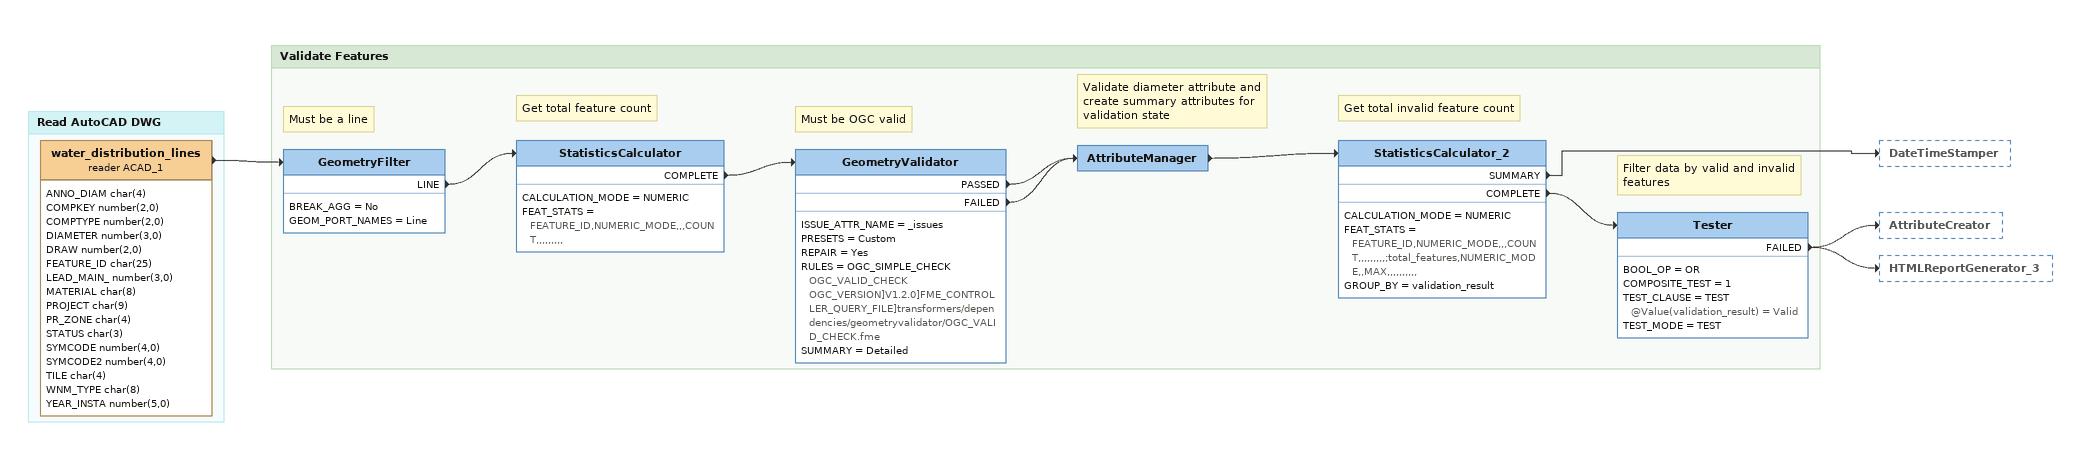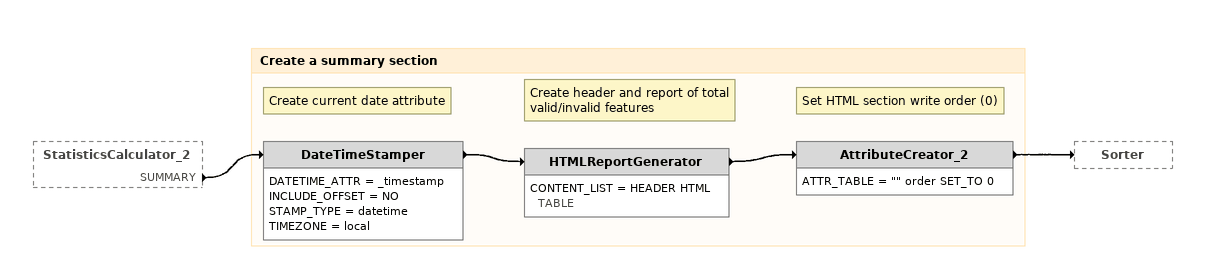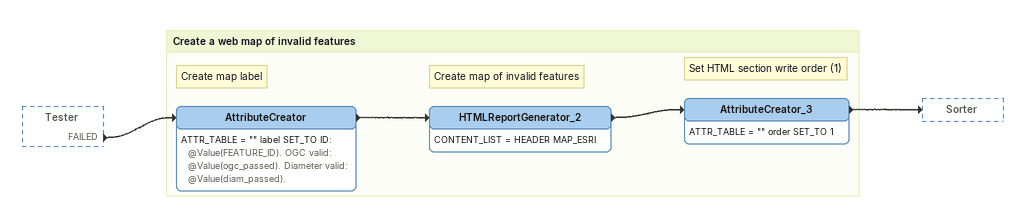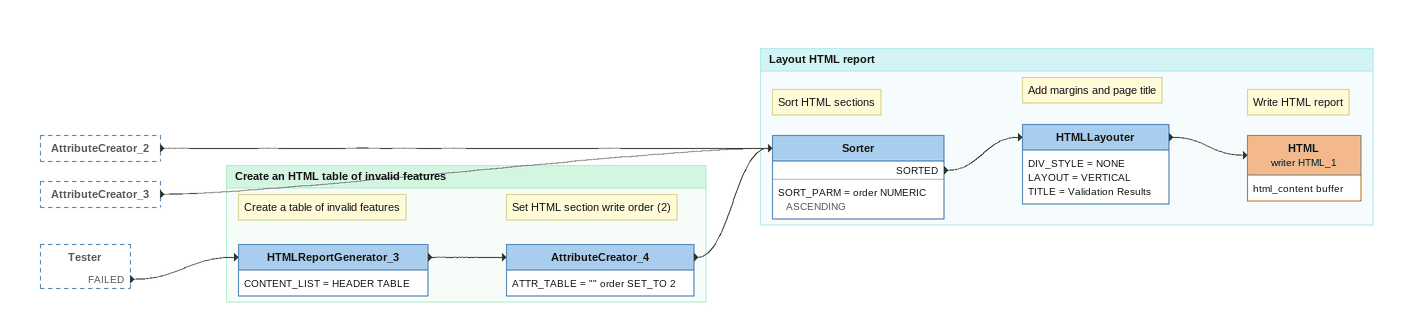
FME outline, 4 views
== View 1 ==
Bookmark: Read AutoCAD DWG
water_distribution_lines (reader ACAD_1)
    attributes: ANNO_DIAM char(4), COMPKEY number(2,0), COMPTYPE number(2,0), DIAMETER number(3,0), DRAW number(2,0), FEATURE_ID char(25), LEAD_MAIN_ number(3,0), MATERIAL char(8), PROJECT char(9), PR_ZONE char(4), STATUS char(3), SYMCODE number(4,0), SYMCODE2 number(4,0), TILE char(4), WNM_TYPE char(8), YEAR_INSTA number(5,0)
    -> GeometryFilter

Bookmark: Validate Features
Note: Must be a line
GeometryFilter
    BREAK_AGG = No
    GEOM_PORT_NAMES = Line
    LINE -> StatisticsCalculator
Note: Get total feature count
StatisticsCalculator
    CALCULATION_MODE = NUMERIC
    FEAT_STATS = FEATURE_ID,NUMERIC_MODE,,,COUNT,,,,,,,,,
    COMPLETE -> GeometryValidator
Note: Must be OGC valid
GeometryValidator
    ISSUE_ATTR_NAME = _issues
    PRESETS = Custom
    REPAIR = Yes
    RULES = OGC_SIMPLE_CHECK  OGC_VALID_CHECK OGC_VERSION]V1.2.0]FME_CONTROLLER_QUERY_FILE]transformers/dependencies/geometryvalidator/OGC_VALID_CHECK.fme
    SUMMARY = Detailed
    PASSED -> AttributeManager
    FAILED -> AttributeManager
Note: Validate diameter attribute and create summary attributes for validation state
AttributeManager
    -> StatisticsCalculator_2
Note: Get total invalid feature count
StatisticsCalculator_2
    CALCULATION_MODE = NUMERIC
    FEAT_STATS = FEATURE_ID,NUMERIC_MODE,,,COUNT,,,,,,,,,;total_features,NUMERIC_MODE,,MAX,,,,,,,,,,
    GROUP_BY = validation_result
    SUMMARY -> DateTimeStamper
    COMPLETE -> Tester
Note: Filter data by valid and invalid features
Tester
    BOOL_OP = OR
    COMPOSITE_TEST = 1
    TEST_CLAUSE = TEST @Value(validation_result) = Valid
    TEST_MODE = TEST
    FAILED -> AttributeCreator
    FAILED -> HTMLReportGenerator_3

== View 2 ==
StatisticsCalculator_2 [outside]
    SUMMARY -> DateTimeStamper

Bookmark: Create a summary section
Note: Create current date attribute
DateTimeStamper
    DATETIME_ATTR = _timestamp
    INCLUDE_OFFSET = NO
    STAMP_TYPE = datetime
    TIMEZONE = local
    -> HTMLReportGenerator
Note: Create header and report of total valid/invalid features
HTMLReportGenerator
    CONTENT_LIST = HEADER HTML TABLE
    -> AttributeCreator_2
Note: Set HTML section write order (0)
AttributeCreator_2
    ATTR_TABLE = "" order SET_TO 0
    -> Sorter

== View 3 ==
Tester [outside]
    FAILED -> AttributeCreator

Bookmark: Create a web map of invalid features
Note: Create map label
AttributeCreator
    ATTR_TABLE = "" label SET_TO ID: @Value(FEATURE_ID). OGC valid: @Value(ogc_passed). Diameter valid: @Value(diam_passed).
    -> HTMLReportGenerator_2
Note: Create map of invalid features
HTMLReportGenerator_2
    CONTENT_LIST = HEADER MAP_ESRI
    -> AttributeCreator_3
Note: Set HTML section write order (1)
AttributeCreator_3
    ATTR_TABLE = "" order SET_TO 1
    -> Sorter

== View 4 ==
AttributeCreator_2 [outside]
    -> Sorter
AttributeCreator_3 [outside]
    -> Sorter
Tester [outside]
    FAILED -> HTMLReportGenerator_3

Bookmark: Create an HTML table of invalid features
Note: Create a table of invalid features
HTMLReportGenerator_3
    CONTENT_LIST = HEADER TABLE
    -> AttributeCreator_4
Note: Set HTML section write order (2)
AttributeCreator_4
    ATTR_TABLE = "" order SET_TO 2
    -> Sorter

Bookmark: Layout HTML report
Note: Sort HTML sections
Sorter
    SORT_PARM = order NUMERIC ASCENDING
    SORTED -> HTMLLayouter
Note: Add margins and page title
HTMLLayouter
    DIV_STYLE = NONE
    LAYOUT = VERTICAL
    TITLE = Validation Results
    -> HTML (writer HTML_1)
Note: Write HTML report
HTML (writer HTML_1)
    attributes: html_content buffer
